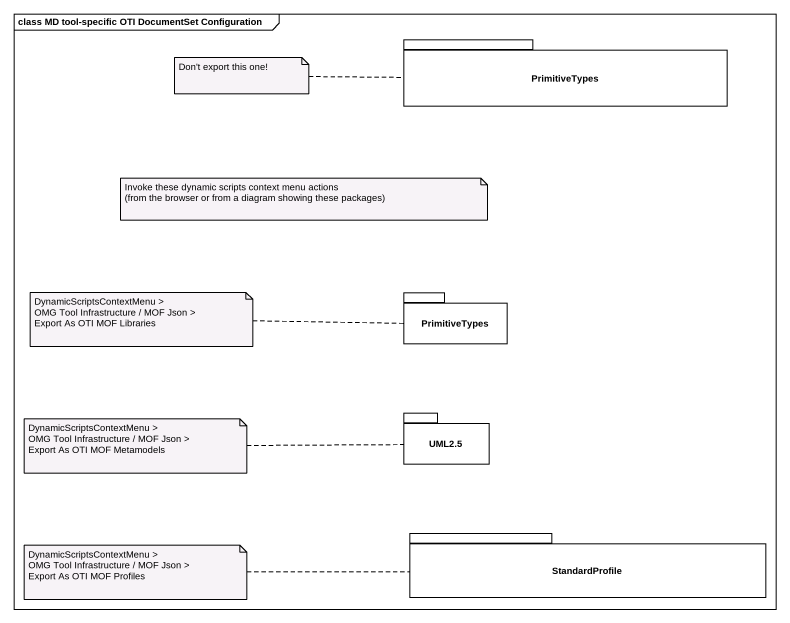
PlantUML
@startuml
mainframe class MD tool-specific OTI DocumentSet Configuration
package PrimitiveTypes {
}
package "PrimitiveTypes" as PrimitiveTypes_2 {
}
package "UML2.5" as UML2_5 {
}
package StandardProfile {
}
note left of PrimitiveTypes : Don't export this one!
note as N2
  Invoke these dynamic scripts context menu actions
  (from the browser or from a diagram showing these packages)
end note
note left of PrimitiveTypes_2
  DynamicScriptsContextMenu >
  OMG Tool Infrastructure / MOF Json >
  Export As OTI MOF Libraries
end note
note left of UML2_5
  DynamicScriptsContextMenu >
  OMG Tool Infrastructure / MOF Json >
  Export As OTI MOF Metamodels
end note
note left of StandardProfile
  DynamicScriptsContextMenu >
  OMG Tool Infrastructure / MOF Json >
  Export As OTI MOF Profiles
end note
@enduml
